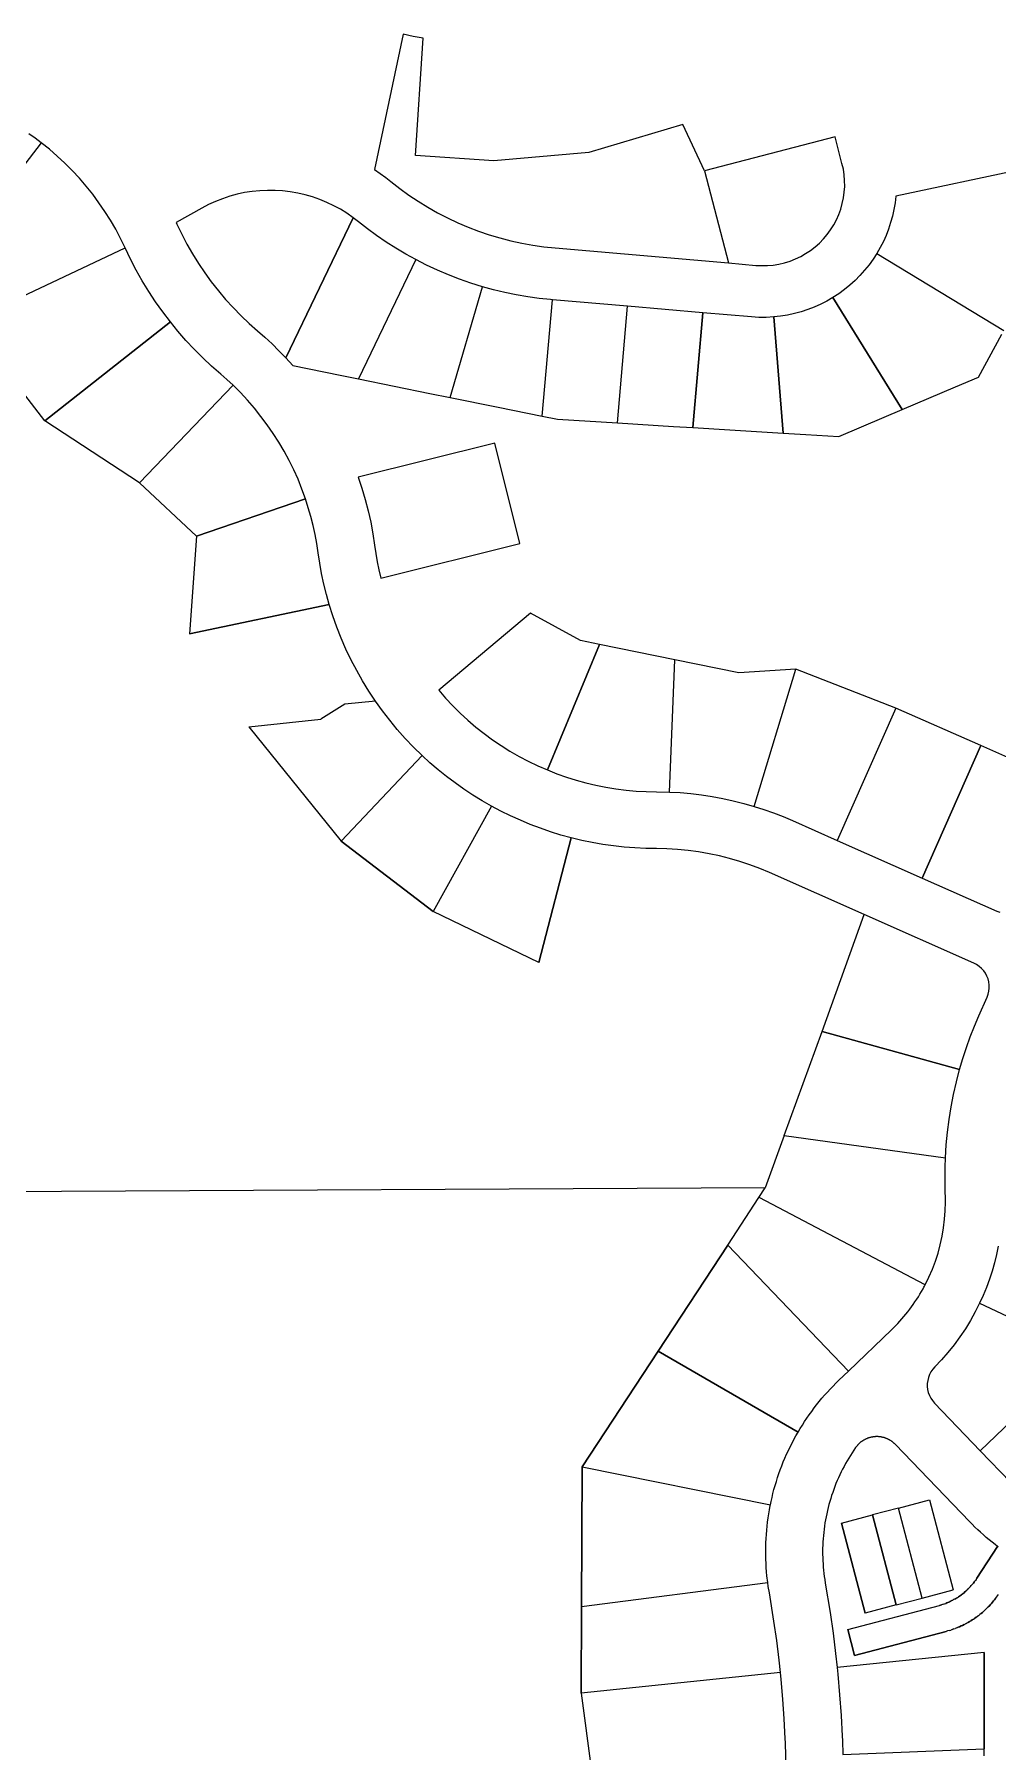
# Model space of a CAD drawing. Header units: feet. Extents: x 865220 to 2774701, y -2240498 to 961524.
# Drawn here: x 2768435 to 2769366, y 959366 to 961027 of the extents above; entities that cross this region are included whole.
import ezdxf

# ---------------------------------------------------------------- set-up
doc = ezdxf.new("R2010")
doc.units = ezdxf.units.FT
doc.header["$LTSCALE"] = 0.015
doc.header["$MEASUREMENT"] = 0
doc.layers.add('Parcels', color=7, linetype='Continuous', lineweight=0)

msp = doc.modelspace()

# ---------------------------------------------------------------- linework, layer by layer
at = {"layer": 'Parcels', "lineweight": 5}
for p, q in [((2768791.6, 961026.9), (2768764, 960896.1)), ((2768801.3, 961024.9), (2768791.6, 961026.9)), ((2768811.1, 961023.3), (2768801.3, 961024.9)), ((2768803.5, 960909.7), (2768811.1, 961023.3)), ((2768811.1, 961023.3), (2768811.1, 961023.3)), ((2768436, 960926.4), (2768430, 960930.6)), ((2769062, 960939.7), (2768971, 960912.7)), ((2769082.9, 960895), (2769062, 960939.7)), ((2769209, 960927.9), (2769082.9, 960895)), ((2769215.7, 960902.1), (2769209, 960927.9)), ((2768441.9, 960922), (2768348.8, 960800.6)), ((2768441.9, 960922), (2768436, 960926.4)), ((2768449.8, 960915.7), (2768441.9, 960922)), ((2768441.9, 960922), (2768441.9, 960922)), ((2768457.5, 960909.1), (2768449.8, 960915.7)), ((2768971, 960912.7), (2768879.2, 960904.7)), ((2768464.9, 960902.2), (2768457.5, 960909.1)), ((2768472, 960895.1), (2768464.9, 960902.2)), ((2768478.9, 960887.7), (2768472, 960895.1)), ((2768764, 960896.1), (2768769.4, 960892.4)), ((2768879.2, 960904.7), (2768803.5, 960909.7)), ((2769082.9, 960895), (2769106.1, 960805.8)), ((2769217, 960896.6), (2769215.7, 960902.1)), ((2769217.8, 960891.1), (2769217, 960896.6)), ((2769389.1, 960896.2), (2769267.7, 960870.3)), ((2768485.5, 960880.1), (2768478.9, 960887.7)), ((2768491.7, 960872.2), (2768485.5, 960880.1)), ((2768769.4, 960892.4), (2768774.8, 960888.6)), ((2768774.8, 960888.6), (2768779.9, 960884.5)), ((2768779.9, 960884.5), (2768788.5, 960877.8)), ((2768788.5, 960877.8), (2768797.3, 960871.4)), ((2769218.2, 960885.5), (2769217.8, 960891.1)), ((2769217.9, 960874.3), (2769218.3, 960879.9)), ((2769218.3, 960879.9), (2769218.2, 960885.5)), ((2768497.7, 960864), (2768491.7, 960872.2)), ((2768503.4, 960855.7), (2768497.7, 960864)), ((2768603.5, 960862.2), (2768597, 960858.7)), ((2768610.2, 960865.2), (2768603.5, 960862.2)), ((2768617.1, 960867.9), (2768610.2, 960865.2)), ((2768624.1, 960870.3), (2768617.1, 960867.9)), ((2768631.2, 960872.2), (2768624.1, 960870.3)), ((2768638.5, 960873.8), (2768631.2, 960872.2)), ((2768645.8, 960874.9), (2768638.5, 960873.8)), ((2768653.1, 960875.7), (2768645.8, 960874.9)), ((2768660.5, 960876), (2768653.1, 960875.7)), ((2768667.9, 960876), (2768660.5, 960876)), ((2768675.2, 960875.5), (2768667.9, 960876)), ((2768682.6, 960874.6), (2768675.2, 960875.5)), ((2768689.9, 960873.4), (2768682.6, 960874.6)), ((2768697.1, 960871.7), (2768689.9, 960873.4)), ((2768704.2, 960869.7), (2768697.1, 960871.7)), ((2768711.1, 960867.2), (2768704.2, 960869.7)), ((2768718, 960864.4), (2768711.1, 960867.2)), ((2768724.6, 960861.2), (2768718, 960864.4)), ((2768731.1, 960857.7), (2768724.6, 960861.2)), ((2768797.3, 960871.4), (2768806.3, 960865.4)), ((2768806.3, 960865.4), (2768815.5, 960859.7)), ((2769214.5, 960857.9), (2769216, 960863.3)), ((2769216, 960863.3), (2769217.1, 960868.8)), ((2769217.1, 960868.8), (2769217.9, 960874.3)), ((2769267, 960863.8), (2769265.9, 960857.4)), ((2769267.7, 960870.3), (2769267, 960863.8)), ((2768508.8, 960847.2), (2768503.4, 960855.7)), ((2768513.9, 960838.4), (2768508.8, 960847.2)), ((2768597, 960858.7), (2768572.3, 960844.8)), ((2768572.3, 960844.8), (2768572.9, 960843.3)), ((2768743.4, 960849.6), (2768678.3, 960714.1)), ((2768678.3, 960714.1), (2768743.4, 960849.6)), ((2768737.4, 960853.8), (2768731.1, 960857.7)), ((2768743.4, 960849.6), (2768737.4, 960853.8)), ((2768748.4, 960845.7), (2768743.4, 960849.6)), ((2768743.4, 960849.6), (2768743.4, 960849.6)), ((2768757.1, 960838.9), (2768748.4, 960845.7)), ((2768815.5, 960859.7), (2768825, 960854.4)), ((2768825, 960854.4), (2768834.6, 960849.4)), ((2768834.6, 960849.4), (2768844.4, 960844.7)), ((2768844.4, 960844.7), (2768854.4, 960840.5)), ((2769207.7, 960842.6), (2769210.3, 960847.6)), ((2769210.3, 960847.6), (2769212.6, 960852.7)), ((2769212.6, 960852.7), (2769214.5, 960857.9)), ((2769262.7, 960844.8), (2769260.7, 960838.6)), ((2769264.5, 960851.1), (2769262.7, 960844.8)), ((2769265.9, 960857.4), (2769264.5, 960851.1)), ((2768518.6, 960829.5), (2768513.9, 960838.4)), ((2768523, 960820.4), (2768518.6, 960829.5)), ((2768572.9, 960843.3), (2768577.7, 960833.5)), ((2768577.7, 960833.5), (2768582.7, 960823.9)), ((2768766, 960832.3), (2768757.1, 960838.9)), ((2768775.2, 960826), (2768766, 960832.3)), ((2768854.4, 960840.5), (2768864.5, 960836.6)), ((2768864.5, 960836.6), (2768874.8, 960833.1)), ((2768874.8, 960833.1), (2768885.2, 960830)), ((2768885.2, 960830), (2768895.7, 960827.2)), ((2769193.9, 960825.1), (2769197.8, 960829.1)), ((2769197.8, 960829.1), (2769201.4, 960833.4)), ((2769201.4, 960833.4), (2769204.7, 960837.9)), ((2769204.7, 960837.9), (2769207.7, 960842.6)), ((2769258.3, 960832.5), (2769255.7, 960826.6)), ((2769260.7, 960838.6), (2769258.3, 960832.5)), ((2768382.4, 960753.9), (2768523, 960820.4)), ((2768528.2, 960809.6), (2768523, 960820.4)), ((2768523, 960820.4), (2768523, 960820.4)), ((2768582.7, 960823.9), (2768588.1, 960814.5)), ((2768588.1, 960814.5), (2768593.9, 960805.3)), ((2768784.5, 960820), (2768775.2, 960826)), ((2768794.1, 960814.3), (2768784.5, 960820)), ((2768803.8, 960809), (2768794.1, 960814.3)), ((2768895.7, 960827.2), (2768906.3, 960824.9)), ((2768906.3, 960824.9), (2768917, 960823)), ((2768917, 960823), (2768927.7, 960821.4)), ((2768927.7, 960821.4), (2768938.5, 960820.3)), ((2768938.5, 960820.3), (2769106.1, 960805.8)), ((2769170.7, 960809.7), (2769175.8, 960812.1)), ((2769175.8, 960812.1), (2769180.6, 960814.9)), ((2769180.6, 960814.9), (2769185.3, 960818)), ((2769185.3, 960818), (2769189.7, 960821.4)), ((2769189.7, 960821.4), (2769193.9, 960825.1)), ((2769249.5, 960815.1), (2769245.8, 960809.4)), ((2769252.7, 960820.7), (2769249.5, 960815.1)), ((2769249.5, 960815.1), (2769372.1, 960740.4)), ((2769255.7, 960826.6), (2769252.7, 960820.7)), ((2768533.7, 960798.9), (2768528.2, 960809.6)), ((2768539.6, 960788.4), (2768533.7, 960798.9)), ((2768593.9, 960805.3), (2768599.9, 960796.3)), ((2768599.9, 960796.3), (2768606.3, 960787.5)), ((2768803.8, 960809), (2768748.4, 960693.8)), ((2768814.2, 960803.7), (2768803.8, 960809)), ((2768803.8, 960809), (2768803.8, 960809)), ((2768824.7, 960798.8), (2768814.2, 960803.7)), ((2768835.4, 960794.2), (2768824.7, 960798.8)), ((2769106.1, 960805.8), (2769132.5, 960803.5)), ((2769106.1, 960805.8), (2769106.1, 960805.8)), ((2769132.5, 960803.5), (2769138.1, 960803.2)), ((2769138.1, 960803.2), (2769143.6, 960803.3)), ((2769143.6, 960803.3), (2769149.2, 960803.8)), ((2769149.2, 960803.8), (2769154.7, 960804.7)), ((2769154.7, 960804.7), (2769160.2, 960806)), ((2769160.2, 960806), (2769165.5, 960807.7)), ((2769165.5, 960807.7), (2769170.7, 960809.7)), ((2769237.6, 960798.7), (2769233.1, 960793.6)), ((2769241.8, 960803.9), (2769237.6, 960798.7)), ((2769245.8, 960809.4), (2769241.8, 960803.9)), ((2768545.9, 960778.2), (2768539.6, 960788.4)), ((2768552.5, 960768.2), (2768545.9, 960778.2)), ((2768606.3, 960787.5), (2768613.1, 960778.9)), ((2768613.1, 960778.9), (2768620.1, 960770.6)), ((2768846.2, 960790), (2768835.4, 960794.2)), ((2768837.2, 960675.8), (2768868.3, 960782.8)), ((2768857.2, 960786.2), (2768846.2, 960790)), ((2768868.3, 960782.8), (2768857.2, 960786.2)), ((2768879.1, 960779.8), (2768868.3, 960782.8)), ((2768868.3, 960782.8), (2768868.3, 960782.8)), ((2768890, 960777.2), (2768879.1, 960779.8)), ((2769218.1, 960780), (2769212.6, 960776.1)), ((2769223.3, 960784.3), (2769218.1, 960780)), ((2769228.3, 960788.8), (2769223.3, 960784.3)), ((2769233.1, 960793.6), (2769228.3, 960788.8)), ((2768559.5, 960758.4), (2768552.5, 960768.2)), ((2768620.1, 960770.6), (2768627.4, 960762.6)), ((2768627.4, 960762.6), (2768635, 960754.8)), ((2768901, 960775), (2768890, 960777.2)), ((2768912, 960773.1), (2768901, 960775)), ((2768923.1, 960771.6), (2768912, 960773.1)), ((2768934.2, 960770.5), (2768923.1, 960771.6)), ((2768926.1, 960657.7), (2768935.9, 960770.3)), ((2768935.9, 960770.3), (2768934.2, 960770.5)), ((2769008.6, 960764), (2768935.9, 960770.3)), ((2768935.9, 960770.3), (2768935.9, 960770.3)), ((2768998.8, 960651.2), (2769008.6, 960764)), ((2769081.3, 960757.7), (2769008.6, 960764)), ((2769008.6, 960764), (2769008.6, 960764)), ((2769188.9, 960763.1), (2769182.6, 960760.7)), ((2769195.1, 960765.9), (2769188.9, 960763.1)), ((2769201.1, 960769), (2769195.1, 960765.9)), ((2769207, 960772.4), (2769201.1, 960769)), ((2769212.6, 960776.1), (2769207, 960772.4)), ((2769273.8, 960664), (2769207, 960772.4)), ((2769207, 960772.4), (2769273.8, 960664)), ((2768566.7, 960748.8), (2768445.3, 960653.2)), ((2768445.3, 960653.2), (2768566.7, 960748.8)), ((2768566.7, 960748.8), (2768559.5, 960758.4)), ((2768574.1, 960739.7), (2768566.7, 960748.8)), ((2768566.7, 960748.8), (2768566.7, 960748.8)), ((2768635, 960754.8), (2768642.9, 960747.3)), ((2768642.9, 960747.3), (2768651, 960740.1)), ((2769081.3, 960757.7), (2769071.7, 960646.7)), ((2769071.7, 960646.7), (2769081.3, 960757.7)), ((2769128.2, 960753.7), (2769081.3, 960757.7)), ((2769081.3, 960757.7), (2769081.3, 960757.7)), ((2769135.3, 960753.2), (2769128.2, 960753.7)), ((2769142.5, 960753.2), (2769135.3, 960753.2)), ((2769149.7, 960753.6), (2769142.5, 960753.2)), ((2769156.4, 960754.3), (2769149.7, 960753.6)), ((2769158.8, 960641.3), (2769149.7, 960753.6)), ((2769149.7, 960753.6), (2769149.7, 960753.6)), ((2769149.7, 960753.6), (2769158.8, 960641.3)), ((2769163.1, 960755.4), (2769156.4, 960754.3)), ((2769169.7, 960756.8), (2769163.1, 960755.4)), ((2769176.2, 960758.6), (2769169.7, 960756.8)), ((2769182.6, 960760.7), (2769176.2, 960758.6)), ((2768581.8, 960730.9), (2768574.1, 960739.7)), ((2768589.8, 960722.3), (2768581.8, 960730.9)), ((2768651, 960740.1), (2768658.1, 960733.9)), ((2768658.1, 960733.9), (2768665, 960727.5)), ((2769347.6, 960695.4), (2769370.2, 960737)), ((2768598, 960714), (2768589.8, 960722.3)), ((2768606.6, 960706), (2768598, 960714)), ((2768665, 960727.5), (2768671.7, 960720.9)), ((2768671.7, 960720.9), (2768678.3, 960714.1)), ((2768678.3, 960714.1), (2768685, 960706.6)), ((2768615.4, 960698.3), (2768606.6, 960706)), ((2768621.4, 960693), (2768615.4, 960698.3)), ((2768685, 960706.6), (2768730.7, 960697.3)), ((2768730.7, 960697.3), (2768748.4, 960693.8)), ((2769325.3, 960685.9), (2769347.6, 960695.4)), ((2768445.3, 960653.2), (2768413.3, 960694.9)), ((2768537, 960593.3), (2768627.3, 960687.5)), ((2768627.3, 960687.5), (2768621.4, 960693)), ((2768634.5, 960680.4), (2768627.3, 960687.5)), ((2768627.3, 960687.5), (2768627.3, 960687.5)), ((2768641.4, 960673), (2768634.5, 960680.4)), ((2768748.4, 960693.8), (2768817.6, 960679.7)), ((2768817.6, 960679.7), (2768837.2, 960675.8)), ((2769273.8, 960664), (2769325.3, 960685.9)), ((2768648, 960665.3), (2768641.4, 960673)), ((2768654.3, 960657.4), (2768648, 960665.3)), ((2768837.2, 960675.8), (2768883.5, 960666.4)), ((2768883.5, 960666.4), (2768926.1, 960657.7)), ((2769256.4, 960656.6), (2769273.8, 960664)), ((2769273.8, 960664), (2769273.8, 960664)), ((2768537, 960593.3), (2768445.3, 960653.2)), ((2768660.4, 960649.3), (2768654.3, 960657.4)), ((2768666.1, 960641), (2768660.4, 960649.3)), ((2768926.1, 960657.7), (2768940.7, 960654.8)), ((2768940.7, 960654.8), (2768998.7, 960651.2)), ((2768998.7, 960651.2), (2768998.8, 960651.2)), ((2768998.8, 960651.2), (2769053, 960647.8)), ((2769053, 960647.8), (2769071.7, 960646.7)), ((2769071.7, 960646.7), (2769107.3, 960644.5)), ((2769212.7, 960637.9), (2769256.4, 960656.6)), ((2768671.6, 960632.5), (2768666.1, 960641)), ((2768676.7, 960623.8), (2768671.6, 960632.5)), ((2768880.2, 960631.6), (2768748.2, 960598.7)), ((2768904.3, 960534.5), (2768880.2, 960631.6)), ((2769107.3, 960644.5), (2769158.8, 960641.3)), ((2769158.8, 960641.3), (2769180.9, 960639.9)), ((2769180.9, 960639.9), (2769212.7, 960637.9)), ((2768681.5, 960614.9), (2768676.7, 960623.8)), ((2768685.9, 960605.8), (2768681.5, 960614.9)), ((2768690.1, 960596.6), (2768685.9, 960605.8)), ((2768693.9, 960587.2), (2768690.1, 960596.6)), ((2768748.2, 960598.7), (2768751.8, 960588)), ((2768592, 960541.8), (2768537, 960593.3)), ((2768697.3, 960577.7), (2768693.9, 960587.2)), ((2768751.8, 960588), (2768755, 960577.1)), ((2768697.3, 960577.7), (2768592, 960541.8)), ((2768592, 960541.8), (2768697.3, 960577.7)), ((2768700, 960569.2), (2768697.3, 960577.7)), ((2768697.3, 960577.7), (2768697.3, 960577.7)), ((2768702.5, 960560.6), (2768700, 960569.2)), ((2768755, 960577.1), (2768757.8, 960566.2)), ((2768757.8, 960566.2), (2768760.3, 960555.2)), ((2768704.7, 960551.9), (2768702.5, 960560.6)), ((2768706.6, 960543.2), (2768704.7, 960551.9)), ((2768760.3, 960555.2), (2768762.4, 960544)), ((2768592, 960541.8), (2768585.1, 960447.2)), ((2768708.2, 960534.4), (2768706.6, 960543.2)), ((2768709.5, 960525.6), (2768708.2, 960534.4)), ((2768762.4, 960544), (2768764.1, 960532.9)), ((2768764.1, 960532.9), (2768765.2, 960524.9)), ((2768770.2, 960501.1), (2768904.3, 960534.5)), ((2768711.1, 960515.4), (2768709.5, 960525.6)), ((2768712.9, 960505.4), (2768711.1, 960515.4)), ((2768765.2, 960524.9), (2768766.7, 960516.9)), ((2768766.7, 960516.9), (2768768.3, 960509)), ((2768715, 960495.3), (2768712.9, 960505.4)), ((2768768.3, 960509), (2768770.2, 960501.1)), ((2768770.2, 960501.1), (2768770.2, 960501.1)), ((2768717.5, 960485.4), (2768715, 960495.3)), ((2768720.3, 960475.6), (2768717.5, 960485.4)), ((2768585.1, 960447.2), (2768720.3, 960475.6)), ((2768720.3, 960475.6), (2768585.1, 960447.2)), ((2768720.3, 960475.6), (2768720.3, 960475.6)), ((2768723.7, 960464.5), (2768720.3, 960475.6)), ((2768727.6, 960453.7), (2768723.7, 960464.5)), ((2768914.8, 960467.2), (2768826, 960392.6)), ((2768963, 960440.7), (2768914.8, 960467.2)), ((2768731.8, 960442.9), (2768727.6, 960453.7)), ((2768736.4, 960432.4), (2768731.8, 960442.9)), ((2768741.4, 960421.9), (2768736.4, 960432.4)), ((2768981.5, 960436.9), (2768931, 960315.6)), ((2768931, 960315.6), (2768981.5, 960436.9)), ((2768981.5, 960436.9), (2768963, 960440.7)), ((2769054.1, 960422.1), (2768981.5, 960436.9)), ((2768981.5, 960436.9), (2768981.5, 960436.9)), ((2768746.8, 960411.7), (2768741.4, 960421.9)), ((2769049, 960294.2), (2769054.1, 960422.1)), ((2769115.9, 960409.6), (2769054.1, 960422.1)), ((2769054.1, 960422.1), (2769054.1, 960422.1)), ((2769171, 960412.9), (2769115.9, 960409.6)), ((2769130.8, 960280.4), (2769171, 960412.9)), ((2769267.6, 960375.5), (2769171, 960412.9)), ((2769171, 960412.9), (2769171, 960412.9)), ((2768752.5, 960401.7), (2768746.8, 960411.7)), ((2768758.5, 960391.8), (2768752.5, 960401.7)), ((2768764.9, 960382.2), (2768735.3, 960379.1)), ((2768764.9, 960382.2), (2768758.5, 960391.8)), ((2768771.6, 960372.8), (2768764.9, 960382.2)), ((2768826, 960392.6), (2768832.6, 960385)), ((2768832.6, 960385), (2768839.6, 960377.6)), ((2768642.5, 960357.3), (2768712.2, 960364.6)), ((2768735.3, 960379.1), (2768712.2, 960364.6)), ((2768778.7, 960363.7), (2768771.6, 960372.8)), ((2768786, 960354.7), (2768778.7, 960363.7)), ((2768839.6, 960377.6), (2768846.8, 960370.5)), ((2768846.8, 960370.5), (2768854.2, 960363.7)), ((2768854.2, 960363.7), (2768861.9, 960357.1)), ((2769267.6, 960375.5), (2769210.9, 960247.5)), ((2769349.9, 960339.1), (2769267.6, 960375.5)), ((2769267.6, 960375.5), (2769267.6, 960375.5)), ((2768642.5, 960357.3), (2768731.7, 960246.9)), ((2768793.7, 960346.1), (2768786, 960354.7)), ((2768861.9, 960357.1), (2768869.8, 960350.8)), ((2768869.8, 960350.8), (2768878, 960344.8)), ((2768801.7, 960337.7), (2768793.7, 960346.1)), ((2768809.9, 960329.6), (2768801.7, 960337.7)), ((2768878, 960344.8), (2768886.3, 960339.2)), ((2768886.3, 960339.2), (2768894.9, 960333.8)), ((2768894.9, 960333.8), (2768903.7, 960328.7)), ((2769349.9, 960339.1), (2769293.2, 960211.1)), ((2769293.2, 960211.1), (2769349.9, 960339.1)), ((2769445, 960297), (2769349.9, 960339.1)), ((2769349.9, 960339.1), (2769349.9, 960339.1)), ((2768809.9, 960329.6), (2768731.7, 960246.9)), ((2768817.6, 960322.6), (2768809.9, 960329.6)), ((2768809.9, 960329.6), (2768809.9, 960329.6)), ((2768825.5, 960315.8), (2768817.6, 960322.6)), ((2768833.6, 960309.3), (2768825.5, 960315.8)), ((2768903.7, 960328.7), (2768912.6, 960324)), ((2768912.6, 960324), (2768921.7, 960319.6)), ((2768921.7, 960319.6), (2768931, 960315.6)), ((2768931, 960315.6), (2768940.2, 960311.9)), ((2768841.9, 960303), (2768833.6, 960309.3)), ((2768850.4, 960297), (2768841.9, 960303)), ((2768859.1, 960291.3), (2768850.4, 960297)), ((2768940.2, 960311.9), (2768949.4, 960308.7)), ((2768949.4, 960308.7), (2768958.8, 960305.7)), ((2768958.8, 960305.7), (2768968.3, 960303.1)), ((2768968.3, 960303.1), (2768977.9, 960300.8)), ((2768977.9, 960300.8), (2768987.5, 960298.9)), ((2768987.5, 960298.9), (2768997.2, 960297.3)), ((2768997.2, 960297.3), (2769007, 960296.1)), ((2768877, 960280.7), (2768820.6, 960178.8)), ((2768867.9, 960285.8), (2768859.1, 960291.3)), ((2768877, 960280.7), (2768867.9, 960285.8)), ((2768886.1, 960275.8), (2768877, 960280.7)), ((2768877, 960280.7), (2768877, 960280.7)), ((2769007, 960296.1), (2769016.8, 960295.2)), ((2769016.8, 960295.2), (2769026.6, 960294.7)), ((2769026.6, 960294.7), (2769036.4, 960294.5)), ((2769036.4, 960294.5), (2769049, 960294.2)), ((2769049, 960294.2), (2769059.4, 960293.7)), ((2769059.4, 960293.7), (2769069.8, 960292.8)), ((2769069.8, 960292.8), (2769080.1, 960291.5)), ((2769080.1, 960291.5), (2769090.3, 960289.9)), ((2769090.3, 960289.9), (2769100.6, 960288.1)), ((2769100.6, 960288.1), (2769110.7, 960285.8)), ((2769110.7, 960285.8), (2769120.8, 960283.3)), ((2769120.8, 960283.3), (2769130.8, 960280.4)), ((2769130.8, 960280.4), (2769140.2, 960277.4)), ((2768895.5, 960271.2), (2768886.1, 960275.8)), ((2768904.9, 960266.9), (2768895.5, 960271.2)), ((2768914.5, 960262.9), (2768904.9, 960266.9)), ((2769140.2, 960277.4), (2769149.5, 960274.1)), ((2769149.5, 960274.1), (2769158.8, 960270.5)), ((2769158.8, 960270.5), (2769167.9, 960266.6)), ((2769167.9, 960266.6), (2769210.9, 960247.5)), ((2768731.7, 960246.9), (2768820.6, 960178.8)), ((2768820.6, 960178.8), (2768731.7, 960246.9)), ((2768924.3, 960259.2), (2768914.5, 960262.9)), ((2768922.9, 960129.4), (2768954.1, 960250)), ((2768954.1, 960250), (2768922.9, 960129.4)), ((2768934.1, 960255.8), (2768924.3, 960259.2)), ((2768944, 960252.7), (2768934.1, 960255.8)), ((2768954.1, 960250), (2768944, 960252.7)), ((2768954.1, 960250), (2768954.1, 960250)), ((2768964.2, 960247.5), (2768954.1, 960250)), ((2768974.4, 960245.4), (2768964.2, 960247.5)), ((2769210.9, 960247.5), (2769293.2, 960211.1)), ((2768984.6, 960243.6), (2768974.4, 960245.4)), ((2768994.9, 960242.1), (2768984.6, 960243.6)), ((2769005.2, 960241), (2768994.9, 960242.1)), ((2769015.6, 960240.2), (2769005.2, 960241)), ((2769026, 960239.7), (2769015.6, 960240.2)), ((2769036.4, 960239.5), (2769026, 960239.7)), ((2769046.6, 960239.3), (2769036.4, 960239.5)), ((2769056.8, 960238.7), (2769046.6, 960239.3)), ((2769067, 960237.7), (2769056.8, 960238.7)), ((2769077.1, 960236.4), (2769067, 960237.7)), ((2769087.2, 960234.6), (2769077.1, 960236.4)), ((2769097.2, 960232.5), (2769087.2, 960234.6)), ((2769107.1, 960230), (2769097.2, 960232.5)), ((2769116.9, 960227.2), (2769107.1, 960230)), ((2769126.6, 960223.9), (2769116.9, 960227.2)), ((2769136.2, 960220.3), (2769126.6, 960223.9)), ((2769145.6, 960216.3), (2769136.2, 960220.3)), ((2769237.2, 960175.8), (2769145.6, 960216.3)), ((2769293.2, 960211.1), (2769365.4, 960179.1)), ((2768922.9, 960129.4), (2768820.6, 960178.8)), ((2769196.4, 960062.8), (2769237.2, 960175.8)), ((2769343.2, 960128.8), (2769237.2, 960175.8)), ((2769365.4, 960179.1), (2769368.3, 960178)), ((2769345.8, 960127.4), (2769343.2, 960128.8)), ((2769348.3, 960125.7), (2769345.8, 960127.4)), ((2769350.6, 960123.7), (2769348.3, 960125.7)), ((2769352.6, 960121.5), (2769350.6, 960123.7)), ((2769354.4, 960119), (2769352.6, 960121.5)), ((2769355.8, 960116.3), (2769354.4, 960119)), ((2769356.9, 960113.5), (2769355.8, 960116.3)), ((2769355.9, 960095.8), (2769356.9, 960098.7)), ((2769357.6, 960110.6), (2769356.9, 960113.5)), ((2769356.9, 960098.7), (2769357.7, 960101.6)), ((2769358, 960107.6), (2769357.6, 960110.6)), ((2769357.7, 960101.6), (2769358, 960104.6)), ((2769358, 960104.6), (2769358, 960107.6)), ((2769348, 960078), (2769355.9, 960095.8)), ((2769339.6, 960057.5), (2769343.7, 960067.8)), ((2769343.7, 960067.8), (2769348, 960078)), ((2769159.9, 959962), (2769196.4, 960062.8)), ((2769329.3, 960025.9), (2769196.4, 960062.8)), ((2769196.4, 960062.8), (2769329.3, 960025.9)), ((2769335.9, 960047.1), (2769339.6, 960057.5)), ((2769329.3, 960025.9), (2769332.4, 960036.5)), ((2769332.4, 960036.5), (2769335.9, 960047.1)), ((2769326.2, 960013.9), (2769329.3, 960025.9)), ((2769329.3, 960025.9), (2769329.3, 960025.9)), ((2769321.1, 959989.8), (2769323.5, 960001.9)), ((2769323.5, 960001.9), (2769326.2, 960013.9)), ((2769319.2, 959977.6), (2769321.1, 959989.8)), ((2769316.5, 959953), (2769317.7, 959965.3)), ((2769317.7, 959965.3), (2769319.2, 959977.6)), ((2769159.9, 959962), (2769141.6, 959911.4)), ((2769159.9, 959962), (2769315.8, 959940.7)), ((2769315.8, 959940.7), (2769316.5, 959953)), ((2769315.4, 959922.1), (2769315.5, 959931.4)), ((2769315.5, 959931.4), (2769315.8, 959940.7)), ((2769315.8, 959940.7), (2769315.8, 959940.7)), ((2769315.5, 959912.3), (2769315.4, 959922.1)), ((2769141.6, 959911.4), (2768363.5, 959907.4)), ((2769105.3, 959856), (2769135.5, 959902.1)), ((2769135.5, 959902.1), (2769141.5, 959911.4)), ((2769135.6, 959902.1), (2769135.5, 959902.1)), ((2769296, 959817.7), (2769135.6, 959902.1)), ((2769141.6, 959911.4), (2769141.5, 959911.4)), ((2769141.6, 959911.4), (2769141.6, 959911.4)), ((2769315.6, 959897.7), (2769315.5, 959912.3)), ((2769315.5, 959912.3), (2769315.5, 959912.3)), ((2769314.8, 959881.1), (2769315.4, 959889.4)), ((2769315.4, 959889.4), (2769315.6, 959897.7)), ((2769312.5, 959864.7), (2769313.9, 959872.9)), ((2769313.9, 959872.9), (2769314.8, 959881.1)), ((2769105.3, 959856), (2769038.1, 959753.7)), ((2769038.1, 959753.7), (2769105.3, 959856)), ((2769222, 959734.4), (2769105.3, 959856)), ((2769306, 959840.6), (2769308.6, 959848.5)), ((2769308.6, 959848.5), (2769310.7, 959856.5)), ((2769310.7, 959856.5), (2769312.5, 959864.7)), ((2769366.7, 959855.2), (2769365, 959847.1)), ((2769299.7, 959825.2), (2769303.1, 959832.8)), ((2769303.1, 959832.8), (2769306, 959840.6)), ((2769363, 959839), (2769360.7, 959831)), ((2769365, 959847.1), (2769363, 959839)), ((2769294, 959813.9), (2769294.9, 959815.6)), ((2769294.9, 959815.6), (2769295.4, 959816.5)), ((2769295.4, 959816.5), (2769296, 959817.7)), ((2769296, 959817.7), (2769299.7, 959825.2)), ((2769296, 959817.7), (2769296, 959817.7)), ((2769355.3, 959815.3), (2769352.1, 959807.6)), ((2769358.1, 959823.1), (2769355.3, 959815.3)), ((2769360.7, 959831), (2769358.1, 959823.1)), ((2769282.8, 959796.4), (2769284.5, 959798.8)), ((2769284.5, 959798.8), (2769286.2, 959801.3)), ((2769286.2, 959801.3), (2769287.9, 959803.8)), ((2769287.9, 959803.8), (2769289.5, 959806.3)), ((2769289.5, 959806.3), (2769291, 959808.8)), ((2769291, 959808.8), (2769292.5, 959811.3)), ((2769292.5, 959811.3), (2769294, 959813.9)), ((2769348.7, 959800.1), (2769344.4, 959791.6)), ((2769352.1, 959807.6), (2769348.7, 959800.1)), ((2769348.7, 959800.1), (2769448.5, 959752.5)), ((2769269.6, 959780.4), (2769271.6, 959782.6)), ((2769271.6, 959782.6), (2769273.6, 959784.8)), ((2769273.6, 959784.8), (2769275.5, 959787.1)), ((2769275.5, 959787.1), (2769277.4, 959789.4)), ((2769277.4, 959789.4), (2769279.2, 959791.7)), ((2769279.2, 959791.7), (2769281.1, 959794.1)), ((2769281.1, 959794.1), (2769282.8, 959796.4)), ((2769339.8, 959783.3), (2769334.9, 959775.3)), ((2769344.4, 959791.6), (2769339.8, 959783.3)), ((2769222, 959734.4), (2769263.4, 959774.1)), ((2769263.4, 959774.1), (2769265.5, 959776.2)), ((2769265.5, 959776.2), (2769267.6, 959778.3)), ((2769267.6, 959778.3), (2769269.6, 959780.4)), ((2769329.6, 959767.4), (2769324, 959759.8)), ((2769334.9, 959775.3), (2769329.6, 959767.4)), ((2769038.1, 959753.7), (2768964.5, 959641.7)), ((2768964.5, 959641.7), (2769038.1, 959753.7)), ((2769038.1, 959753.7), (2769173.2, 959675.2)), ((2769173.2, 959675.2), (2769038.1, 959753.7)), ((2769318.1, 959752.4), (2769311.8, 959745.3)), ((2769324, 959759.8), (2769318.1, 959752.4)), ((2769448.5, 959752.5), (2769349.3, 959657.3)), ((2769212.8, 959725.6), (2769222, 959734.4)), ((2769222, 959734.4), (2769222, 959734.4)), ((2769301.7, 959733.7), (2769300.3, 959731.1)), ((2769303.4, 959736.2), (2769301.7, 959733.7)), ((2769305.3, 959738.4), (2769303.4, 959736.2)), ((2769311.8, 959745.3), (2769305.3, 959738.4)), ((2769201.6, 959714.1), (2769204.3, 959717)), ((2769204.3, 959717), (2769207.1, 959719.9)), ((2769207.1, 959719.9), (2769209.9, 959722.8)), ((2769209.9, 959722.8), (2769212.8, 959725.6)), ((2769298.5, 959725.4), (2769298.1, 959722.5)), ((2769298.1, 959722.5), (2769298.1, 959719.5)), ((2769298.1, 959719.5), (2769298.4, 959716.6)), ((2769298.4, 959716.6), (2769299.1, 959713.7)), ((2769299.2, 959728.3), (2769298.5, 959725.4)), ((2769300.3, 959731.1), (2769299.2, 959728.3)), ((2769188.8, 959698.7), (2769191.2, 959701.8)), ((2769191.2, 959701.8), (2769193.8, 959705)), ((2769193.8, 959705), (2769196.3, 959708.1)), ((2769196.3, 959708.1), (2769198.9, 959711.1)), ((2769198.9, 959711.1), (2769201.6, 959714.1)), ((2769299.1, 959713.7), (2769300.1, 959710.9)), ((2769300.1, 959710.9), (2769301.5, 959708.2)), ((2769301.5, 959708.2), (2769303.1, 959705.8)), ((2769303.1, 959705.8), (2769305, 959703.5)), ((2769305, 959703.5), (2769349.3, 959657.3)), ((2769177.4, 959682.2), (2769179.5, 959685.5)), ((2769179.5, 959685.5), (2769181.8, 959688.9)), ((2769181.8, 959688.9), (2769184.1, 959692.2)), ((2769184.1, 959692.2), (2769186.4, 959695.4)), ((2769186.4, 959695.4), (2769188.8, 959698.7)), ((2769167.4, 959664.7), (2769169.3, 959668.3)), ((2769169.3, 959668.3), (2769171.2, 959671.8)), ((2769171.2, 959671.8), (2769173.2, 959675.2)), ((2769173.2, 959675.2), (2769175.3, 959678.8)), ((2769173.2, 959675.2), (2769173.2, 959675.2)), ((2769175.3, 959678.8), (2769177.4, 959682.2)), ((2769234, 959665.8), (2769233.7, 959665.5)), ((2769234.4, 959666), (2769234, 959665.8)), ((2769234.7, 959666.3), (2769234.4, 959666)), ((2769235.1, 959666.5), (2769234.7, 959666.3)), ((2769235.5, 959666.8), (2769235.1, 959666.5)), ((2769235.8, 959667), (2769235.5, 959666.8)), ((2769236.2, 959667.2), (2769235.8, 959667)), ((2769236.6, 959667.5), (2769236.2, 959667.2)), ((2769236.9, 959667.7), (2769236.6, 959667.5)), ((2769237.3, 959667.9), (2769236.9, 959667.7)), ((2769237.7, 959668.1), (2769237.3, 959667.9)), ((2769238.1, 959668.3), (2769237.7, 959668.1)), ((2769238.5, 959668.5), (2769238.1, 959668.3)), ((2769238.9, 959668.7), (2769238.5, 959668.5)), ((2769239.3, 959668.9), (2769238.9, 959668.7)), ((2769239.7, 959669), (2769239.3, 959668.9)), ((2769240.1, 959669.2), (2769239.7, 959669)), ((2769240.5, 959669.4), (2769240.1, 959669.2)), ((2769240.9, 959669.5), (2769240.5, 959669.4)), ((2769241.3, 959669.7), (2769240.9, 959669.5)), ((2769241.7, 959669.8), (2769241.3, 959669.7)), ((2769242.1, 959669.9), (2769241.7, 959669.8)), ((2769242.6, 959670.1), (2769242.1, 959669.9)), ((2769243, 959670.2), (2769242.6, 959670.1)), ((2769243.4, 959670.3), (2769243, 959670.2)), ((2769243.8, 959670.4), (2769243.4, 959670.3)), ((2769244.3, 959670.5), (2769243.8, 959670.4)), ((2769244.7, 959670.6), (2769244.3, 959670.5)), ((2769245.1, 959670.6), (2769244.7, 959670.6)), ((2769245.5, 959670.7), (2769245.1, 959670.6)), ((2769246, 959670.8), (2769245.5, 959670.7)), ((2769246.4, 959670.8), (2769246, 959670.8)), ((2769246.8, 959670.9), (2769246.4, 959670.8)), ((2769247.3, 959670.9), (2769246.8, 959670.9)), ((2769247.7, 959670.9), (2769247.3, 959670.9)), ((2769248.1, 959671), (2769247.7, 959670.9)), ((2769248.6, 959671), (2769248.1, 959671)), ((2769249, 959671), (2769248.6, 959671)), ((2769249.5, 959671), (2769249, 959671)), ((2769249.9, 959671), (2769249.5, 959671)), ((2769250.3, 959671), (2769249.9, 959671)), ((2769250.8, 959671), (2769250.3, 959671)), ((2769251.2, 959670.9), (2769250.8, 959671)), ((2769251.6, 959670.9), (2769251.2, 959670.9)), ((2769252.1, 959670.9), (2769251.6, 959670.9)), ((2769252.5, 959670.8), (2769252.1, 959670.9)), ((2769252.9, 959670.7), (2769252.5, 959670.8)), ((2769253.4, 959670.7), (2769252.9, 959670.7)), ((2769253.8, 959670.6), (2769253.4, 959670.7)), ((2769254.2, 959670.5), (2769253.8, 959670.6)), ((2769254.6, 959670.4), (2769254.2, 959670.5)), ((2769255.1, 959670.3), (2769254.6, 959670.4)), ((2769255.5, 959670.2), (2769255.1, 959670.3)), ((2769255.9, 959670.1), (2769255.5, 959670.2)), ((2769256.3, 959670), (2769255.9, 959670.1)), ((2769256.8, 959669.9), (2769256.3, 959670)), ((2769257.2, 959669.8), (2769256.8, 959669.9)), ((2769257.6, 959669.6), (2769257.2, 959669.8)), ((2769258, 959669.5), (2769257.6, 959669.6)), ((2769258.4, 959669.3), (2769258, 959669.5)), ((2769258.8, 959669.1), (2769258.4, 959669.3)), ((2769259.2, 959669), (2769258.8, 959669.1)), ((2769259.6, 959668.8), (2769259.2, 959669)), ((2769260, 959668.6), (2769259.6, 959668.8)), ((2769260.4, 959668.4), (2769260, 959668.6)), ((2769260.8, 959668.2), (2769260.4, 959668.4)), ((2769261.2, 959668), (2769260.8, 959668.2)), ((2769261.6, 959667.8), (2769261.2, 959668)), ((2769261.9, 959667.6), (2769261.6, 959667.8)), ((2769262.3, 959667.4), (2769261.9, 959667.6)), ((2769262.7, 959667.2), (2769262.3, 959667.4)), ((2769263.1, 959666.9), (2769262.7, 959667.2)), ((2769263.4, 959666.7), (2769263.1, 959666.9)), ((2769263.8, 959666.4), (2769263.4, 959666.7)), ((2769264.1, 959666.2), (2769263.8, 959666.4)), ((2769264.5, 959665.9), (2769264.1, 959666.2)), ((2769264.8, 959665.6), (2769264.5, 959665.9)), ((2769265.2, 959665.4), (2769264.8, 959665.6)), ((2769159, 959646.5), (2769160.6, 959650.2)), ((2769160.6, 959650.2), (2769162.2, 959653.9)), ((2769162.2, 959653.9), (2769163.9, 959657.5)), ((2769163.9, 959657.5), (2769165.6, 959661.2)), ((2769165.6, 959661.2), (2769167.4, 959664.7)), ((2769222.2, 959650.2), (2769220.7, 959647.5)), ((2769223.9, 959652.8), (2769222.2, 959650.2)), ((2769225.5, 959655.3), (2769223.9, 959652.8)), ((2769227.2, 959657.9), (2769225.5, 959655.3)), ((2769228.9, 959660.4), (2769227.2, 959657.9)), ((2769229.2, 959660.8), (2769228.9, 959660.4)), ((2769229.5, 959661.1), (2769229.2, 959660.8)), ((2769229.7, 959661.5), (2769229.5, 959661.1)), ((2769230, 959661.8), (2769229.7, 959661.5)), ((2769230.3, 959662.1), (2769230, 959661.8)), ((2769230.6, 959662.5), (2769230.3, 959662.1)), ((2769230.8, 959662.8), (2769230.6, 959662.5)), ((2769231.1, 959663.1), (2769230.8, 959662.8)), ((2769231.4, 959663.4), (2769231.1, 959663.1)), ((2769231.8, 959663.7), (2769231.4, 959663.4)), ((2769232.1, 959664), (2769231.8, 959663.7)), ((2769232.4, 959664.3), (2769232.1, 959664)), ((2769232.7, 959664.6), (2769232.4, 959664.3)), ((2769233, 959664.9), (2769232.7, 959664.6)), ((2769233.4, 959665.2), (2769233, 959664.9)), ((2769233.7, 959665.5), (2769233.4, 959665.2)), ((2769265.5, 959665.1), (2769265.2, 959665.4)), ((2769265.8, 959664.8), (2769265.5, 959665.1)), ((2769266.2, 959664.5), (2769265.8, 959664.8)), ((2769266.5, 959664.2), (2769266.2, 959664.5)), ((2769266.8, 959663.9), (2769266.5, 959664.2)), ((2769267.1, 959663.6), (2769266.8, 959663.9)), ((2769267.4, 959663.3), (2769267.1, 959663.6)), ((2769338.8, 959588.8), (2769267.4, 959663.3)), ((2769349.3, 959657.3), (2769378.4, 959627)), ((2768964.5, 959641.7), (2768964.1, 959506.7)), ((2768964.1, 959506.7), (2768964.5, 959641.7)), ((2768964.5, 959641.7), (2769146.5, 959605.1)), ((2769153.5, 959631.4), (2769154.8, 959635.2)), ((2769154.8, 959635.2), (2769156.1, 959639)), ((2769156.1, 959639), (2769157.6, 959642.8)), ((2769157.6, 959642.8), (2769159, 959646.5)), ((2769213.6, 959634), (2769212.3, 959631.3)), ((2769214.9, 959636.8), (2769213.6, 959634)), ((2769216.3, 959639.5), (2769214.9, 959636.8)), ((2769217.7, 959642.2), (2769216.3, 959639.5)), ((2769219.2, 959644.9), (2769217.7, 959642.2)), ((2769220.7, 959647.5), (2769219.2, 959644.9)), ((2769148.1, 959612.1), (2769149, 959616)), ((2769149, 959616), (2769150, 959619.9)), ((2769150, 959619.9), (2769151.1, 959623.8)), ((2769151.1, 959623.8), (2769152.3, 959627.6)), ((2769152.3, 959627.6), (2769153.5, 959631.4)), ((2769206.7, 959617.1), (2769205.7, 959614.2)), ((2769207.7, 959619.9), (2769206.7, 959617.1)), ((2769208.8, 959622.8), (2769207.7, 959619.9)), ((2769209.9, 959625.6), (2769208.8, 959622.8)), ((2769211.1, 959628.5), (2769209.9, 959625.6)), ((2769212.3, 959631.3), (2769211.1, 959628.5)), ((2769145, 959596.4), (2769145.6, 959600.3)), ((2769145.6, 959600.3), (2769146.4, 959604.3)), ((2769146.4, 959604.3), (2769146.5, 959605.1)), ((2769146.5, 959605.1), (2769147.2, 959608.2)), ((2769146.5, 959605.1), (2769146.5, 959605.1)), ((2769147.2, 959608.2), (2769148.1, 959612.1)), ((2769201.6, 959599.5), (2769200.9, 959596.5)), ((2769202.3, 959602.4), (2769201.6, 959599.5)), ((2769203.1, 959605.4), (2769202.3, 959602.4)), ((2769203.9, 959608.3), (2769203.1, 959605.4)), ((2769204.8, 959611.3), (2769203.9, 959608.3)), ((2769205.7, 959614.2), (2769204.8, 959611.3)), ((2769270.3, 959601.9), (2769245.2, 959595.3)), ((2769270.3, 959601.9), (2769300.3, 959609.8)), ((2769293.2, 959514.8), (2769270.3, 959601.9)), ((2769300.3, 959609.8), (2769323.1, 959522.7)), ((2769143, 959580.5), (2769143.3, 959584.5)), ((2769143.3, 959584.5), (2769143.8, 959588.4)), ((2769143.8, 959588.4), (2769144.4, 959592.4)), ((2769144.4, 959592.4), (2769145, 959596.4)), ((2769198.8, 959584.5), (2769198.4, 959581.4)), ((2769199.2, 959587.5), (2769198.8, 959584.5)), ((2769199.7, 959590.5), (2769199.2, 959587.5)), ((2769200.3, 959593.5), (2769199.7, 959590.5)), ((2769200.9, 959596.5), (2769200.3, 959593.5)), ((2769215.2, 959587.4), (2769245.2, 959595.3)), ((2769238, 959500.4), (2769215.2, 959587.4)), ((2769215.2, 959587.4), (2769238, 959500.4)), ((2769268, 959508.2), (2769245.2, 959595.3)), ((2769245.2, 959595.3), (2769268, 959508.2)), ((2769341.4, 959586.2), (2769338.8, 959588.8)), ((2769344.1, 959583.5), (2769341.4, 959586.2)), ((2769346.8, 959581), (2769344.1, 959583.5)), ((2769142.1, 959564.4), (2769142.2, 959568.4)), ((2769142.2, 959568.4), (2769142.4, 959572.5)), ((2769142.4, 959572.5), (2769142.6, 959576.5)), ((2769142.6, 959576.5), (2769143, 959580.5)), ((2769197.1, 959566.2), (2769197, 959563.2)), ((2769197.3, 959569.3), (2769197.1, 959566.2)), ((2769197.5, 959572.3), (2769197.3, 959569.3)), ((2769197.7, 959575.4), (2769197.5, 959572.3)), ((2769198, 959578.4), (2769197.7, 959575.4)), ((2769198.4, 959581.4), (2769198, 959578.4)), ((2769349.5, 959578.5), (2769346.8, 959581)), ((2769352.3, 959576), (2769349.5, 959578.5)), ((2769355.1, 959573.6), (2769352.3, 959576)), ((2769358, 959571.2), (2769355.1, 959573.6)), ((2769360.9, 959568.9), (2769358, 959571.2)), ((2769363.8, 959566.6), (2769360.9, 959568.9)), ((2769366, 959564.9), (2769363.8, 959566.6)), ((2769142, 959560.4), (2769142.1, 959564.4)), ((2769142, 959556.4), (2769142, 959560.4)), ((2769142.1, 959552.4), (2769142, 959556.4)), ((2769142.3, 959548.4), (2769142.1, 959552.4)), ((2769197, 959563.2), (2769197, 959560.1)), ((2769197, 959560.1), (2769197, 959557.1)), ((2769197, 959557.1), (2769197.1, 959554)), ((2769197.1, 959554), (2769197.2, 959551)), ((2769197.2, 959551), (2769197.4, 959547.9)), ((2769346, 959534.1), (2769366, 959564.9)), ((2769366, 959564.9), (2769346, 959534.1)), ((2769366.8, 959564.4), (2769366, 959564.9)), ((2769142.5, 959544.4), (2769142.3, 959548.4)), ((2769142.8, 959540.4), (2769142.5, 959544.4)), ((2769143.2, 959536.4), (2769142.8, 959540.4)), ((2769143.9, 959530.1), (2769143.2, 959536.4)), ((2769197.4, 959547.9), (2769197.6, 959544.9)), ((2769197.6, 959544.9), (2769197.9, 959541.8)), ((2769197.9, 959541.8), (2769198.2, 959538.8)), ((2769198.2, 959538.8), (2769198.6, 959535.8)), ((2769198.6, 959535.8), (2769199.1, 959532.7)), ((2769199.1, 959532.7), (2769199.6, 959529.3)), ((2769345.2, 959532.9), (2769344.6, 959532)), ((2769345.2, 959532.9), (2769346, 959534.1)), ((2769346, 959534.1), (2769345.2, 959532.9)), ((2768964.1, 959506.7), (2769143.9, 959530.1)), ((2769144.5, 959526.1), (2769143.9, 959530.1)), ((2769143.9, 959530.1), (2769143.9, 959530.1)), ((2769145.5, 959519.8), (2769144.5, 959526.1)), ((2769149.9, 959492.7), (2769145.5, 959519.8)), ((2769199.6, 959529.3), (2769204.3, 959500.9)), ((2769293.2, 959514.8), (2769323.1, 959522.7)), ((2769323.1, 959522.7), (2769323.1, 959522.7)), ((2769328.4, 959516.2), (2769327.5, 959515.6)), ((2769328.4, 959516.2), (2769329.3, 959516.8)), ((2769329.3, 959516.8), (2769328.4, 959516.2)), ((2769329.3, 959516.8), (2769330.2, 959517.5)), ((2769330.2, 959517.5), (2769329.3, 959516.8)), ((2769330.2, 959517.5), (2769331.1, 959518.1)), ((2769331.1, 959518.1), (2769330.2, 959517.5)), ((2769331.1, 959518.1), (2769331.9, 959518.7)), ((2769331.9, 959518.7), (2769331.1, 959518.1)), ((2769331.9, 959518.7), (2769332.8, 959519.4)), ((2769332.8, 959519.4), (2769331.9, 959518.7)), ((2769332.8, 959519.4), (2769333.6, 959520.1)), ((2769333.6, 959520.1), (2769332.8, 959519.4)), ((2769333.6, 959520.1), (2769334.4, 959520.8)), ((2769334.4, 959520.8), (2769333.6, 959520.1)), ((2769334.4, 959520.8), (2769335.3, 959521.5)), ((2769335.3, 959521.5), (2769334.4, 959520.8)), ((2769335.3, 959521.5), (2769336.1, 959522.2)), ((2769336.9, 959523), (2769336.1, 959522.2)), ((2769336.9, 959523), (2769337.6, 959523.7)), ((2769337.6, 959523.7), (2769338.4, 959524.5)), ((2769338.4, 959524.5), (2769339.1, 959525.3)), ((2769339.1, 959525.3), (2769338.4, 959524.5)), ((2769339.1, 959525.3), (2769339.9, 959526.1)), ((2769339.9, 959526.1), (2769339.1, 959525.3)), ((2769339.9, 959526.1), (2769340.6, 959526.9)), ((2769341.3, 959527.7), (2769340.6, 959526.9)), ((2769342, 959528.5), (2769341.3, 959527.7)), ((2769342.7, 959529.4), (2769342, 959528.5)), ((2769342.7, 959529.4), (2769343.3, 959530.2)), ((2769343.3, 959530.2), (2769342.7, 959529.4)), ((2769343.3, 959530.2), (2769344, 959531.1)), ((2769344, 959531.1), (2769344.6, 959532)), ((2769344.6, 959532), (2769344, 959531.1)), ((2769365.8, 959517), (2769364.9, 959515.7)), ((2769364.9, 959515.7), (2769365.8, 959517)), ((2769366.7, 959518.2), (2769365.8, 959517)), ((2768964.1, 959506.7), (2768963.8, 959423)), ((2768963.8, 959423), (2768964.1, 959506.7)), ((2769204.3, 959500.9), (2769207.1, 959481.1)), ((2769221.2, 959484.6), (2769309.8, 959507.8)), ((2769268, 959508.2), (2769238, 959500.4)), ((2769268, 959508.2), (2769293.2, 959514.8)), ((2769268, 959508.2), (2769268, 959508.2)), ((2769293.2, 959514.8), (2769293.2, 959514.8)), ((2769309.8, 959507.8), (2769310.8, 959508.1)), ((2769310.8, 959508.1), (2769309.8, 959507.8)), ((2769310.8, 959508.1), (2769311.8, 959508.4)), ((2769311.8, 959508.4), (2769310.8, 959508.1)), ((2769312.9, 959508.7), (2769311.8, 959508.4)), ((2769313.9, 959509.1), (2769312.9, 959508.7)), ((2769313.9, 959509.1), (2769314.9, 959509.4)), ((2769314.9, 959509.4), (2769315.9, 959509.8)), ((2769315.9, 959509.8), (2769316.9, 959510.2)), ((2769316.9, 959510.2), (2769315.9, 959509.8)), ((2769316.9, 959510.2), (2769317.9, 959510.6)), ((2769317.9, 959510.6), (2769316.9, 959510.2)), ((2769317.9, 959510.6), (2769318.9, 959511)), ((2769318.9, 959511), (2769317.9, 959510.6)), ((2769318.9, 959511), (2769319.9, 959511.5)), ((2769319.9, 959511.5), (2769320.9, 959511.9)), ((2769320.9, 959511.9), (2769319.9, 959511.5)), ((2769321.9, 959512.4), (2769320.9, 959511.9)), ((2769321.9, 959512.4), (2769322.8, 959512.9)), ((2769323.8, 959513.4), (2769322.8, 959512.9)), ((2769324.7, 959513.9), (2769323.8, 959513.4)), ((2769324.7, 959513.9), (2769325.7, 959514.5)), ((2769325.7, 959514.5), (2769324.7, 959513.9)), ((2769325.7, 959514.5), (2769326.6, 959515.1)), ((2769326.6, 959515.1), (2769327.5, 959515.6)), ((2769327.5, 959515.6), (2769326.6, 959515.1)), ((2769350.2, 959500.1), (2769349, 959499.1)), ((2769351.4, 959501.1), (2769350.2, 959500.1)), ((2769350.2, 959500.1), (2769351.4, 959501.1)), ((2769351.4, 959501.1), (2769352.6, 959502.1)), ((2769353.7, 959503.1), (2769352.6, 959502.1)), ((2769352.6, 959502.1), (2769353.7, 959503.1)), ((2769353.7, 959503.1), (2769354.8, 959504.2)), ((2769355.9, 959505.3), (2769354.8, 959504.2)), ((2769354.8, 959504.2), (2769355.9, 959505.3)), ((2769357, 959506.4), (2769355.9, 959505.3)), ((2769358.1, 959507.5), (2769357, 959506.4)), ((2769357, 959506.4), (2769358.1, 959507.5)), ((2769359.1, 959508.6), (2769358.1, 959507.5)), ((2769358.1, 959507.5), (2769359.1, 959508.6)), ((2769360.1, 959509.7), (2769359.1, 959508.6)), ((2769359.1, 959508.6), (2769360.1, 959509.7)), ((2769361.1, 959510.9), (2769360.1, 959509.7)), ((2769360.1, 959509.7), (2769361.1, 959510.9)), ((2769362.1, 959512.1), (2769361.1, 959510.9)), ((2769361.1, 959510.9), (2769362.1, 959512.1)), ((2769363.1, 959513.3), (2769362.1, 959512.1)), ((2769362.1, 959512.1), (2769363.1, 959513.3)), ((2769364, 959514.5), (2769363.1, 959513.3)), ((2769363.1, 959513.3), (2769364, 959514.5)), ((2769364, 959514.5), (2769364.9, 959515.7)), ((2769152.6, 959473.9), (2769149.9, 959492.7)), ((2769227.8, 959459.4), (2769221.2, 959484.6)), ((2769221.2, 959484.6), (2769227.8, 959459.4)), ((2769317.8, 959483.1), (2769316.4, 959482.7)), ((2769319.3, 959483.5), (2769317.8, 959483.1)), ((2769319.3, 959483.5), (2769320.8, 959484)), ((2769322.2, 959484.5), (2769320.8, 959484)), ((2769323.7, 959485), (2769322.2, 959484.5)), ((2769322.2, 959484.5), (2769323.7, 959485)), ((2769323.7, 959485), (2769325.1, 959485.5)), ((2769326.6, 959486), (2769325.1, 959485.5)), ((2769328, 959486.6), (2769326.6, 959486)), ((2769326.6, 959486), (2769328, 959486.6)), ((2769329.4, 959487.2), (2769328, 959486.6)), ((2769328, 959486.6), (2769329.4, 959487.2)), ((2769330.8, 959487.9), (2769329.4, 959487.2)), ((2769329.4, 959487.2), (2769330.8, 959487.9)), ((2769332.2, 959488.5), (2769330.8, 959487.9)), ((2769330.8, 959487.9), (2769332.2, 959488.5)), ((2769333.6, 959489.2), (2769332.2, 959488.5)), ((2769332.2, 959488.5), (2769333.6, 959489.2)), ((2769333.6, 959489.2), (2769334.9, 959489.9)), ((2769336.3, 959490.6), (2769334.9, 959489.9)), ((2769334.9, 959489.9), (2769336.3, 959490.6)), ((2769337.6, 959491.4), (2769336.3, 959490.6)), ((2769339, 959492.1), (2769337.6, 959491.4)), ((2769337.6, 959491.4), (2769339, 959492.1)), ((2769339, 959492.1), (2769340.3, 959492.9)), ((2769341.6, 959493.8), (2769340.3, 959492.9)), ((2769340.3, 959492.9), (2769341.6, 959493.8)), ((2769342.8, 959494.6), (2769341.6, 959493.8)), ((2769341.6, 959493.8), (2769342.8, 959494.6)), ((2769342.8, 959494.6), (2769344.1, 959495.5)), ((2769345.4, 959496.3), (2769344.1, 959495.5)), ((2769344.1, 959495.5), (2769345.4, 959496.3)), ((2769345.4, 959496.3), (2769346.6, 959497.3)), ((2769347.8, 959498.2), (2769346.6, 959497.3)), ((2769346.6, 959497.3), (2769347.8, 959498.2)), ((2769349, 959499.1), (2769347.8, 959498.2)), ((2769347.8, 959498.2), (2769349, 959499.1)), ((2769154.9, 959455), (2769152.6, 959473.9)), ((2769207.1, 959481.1), (2769209.5, 959461.2)), ((2769316.4, 959482.7), (2769227.8, 959459.4)), ((2769227.8, 959459.4), (2769316.4, 959482.7)), ((2769156.2, 959442.9), (2769154.9, 959455)), ((2769209.5, 959461.2), (2769211, 959447.6)), ((2769353.2, 959462.2), (2769211, 959447.6)), ((2769353.2, 959462.2), (2769353.2, 959369)), ((2769353.2, 959369), (2769353.2, 959462.2)), ((2769156.2, 959442.9), (2768963.8, 959423)), ((2769156.9, 959436), (2769156.2, 959442.9)), ((2769158.6, 959417), (2769156.9, 959436)), ((2769211, 959447.6), (2769211.6, 959441.3)), ((2769211.6, 959441.3), (2769213.4, 959421.4)), ((2768963.8, 959423), (2768973.5, 959347.7)), ((2769159.9, 959398), (2769158.6, 959417)), ((2769213.4, 959421.4), (2769214.8, 959401.4)), ((2769214.8, 959401.4), (2769215.9, 959381.5)), ((2769160.9, 959379), (2769159.9, 959398)), ((2769161.1, 959374.8), (2769160.9, 959379)), ((2769161.8, 959349.6), (2769161.1, 959374.8)), ((2769215.9, 959381.5), (2769216.1, 959377.2)), ((2769216.1, 959377.2), (2769216.5, 959363.5)), ((2769216.5, 959363.5), (2769353.2, 959369)), ((2769353.2, 959362.5), (2769353.2, 959369)), ((2769353.2, 959369), (2769353.2, 959369))]:
    msp.add_line(p, q, dxfattribs=at)

doc.saveas('drawing.dxf')
